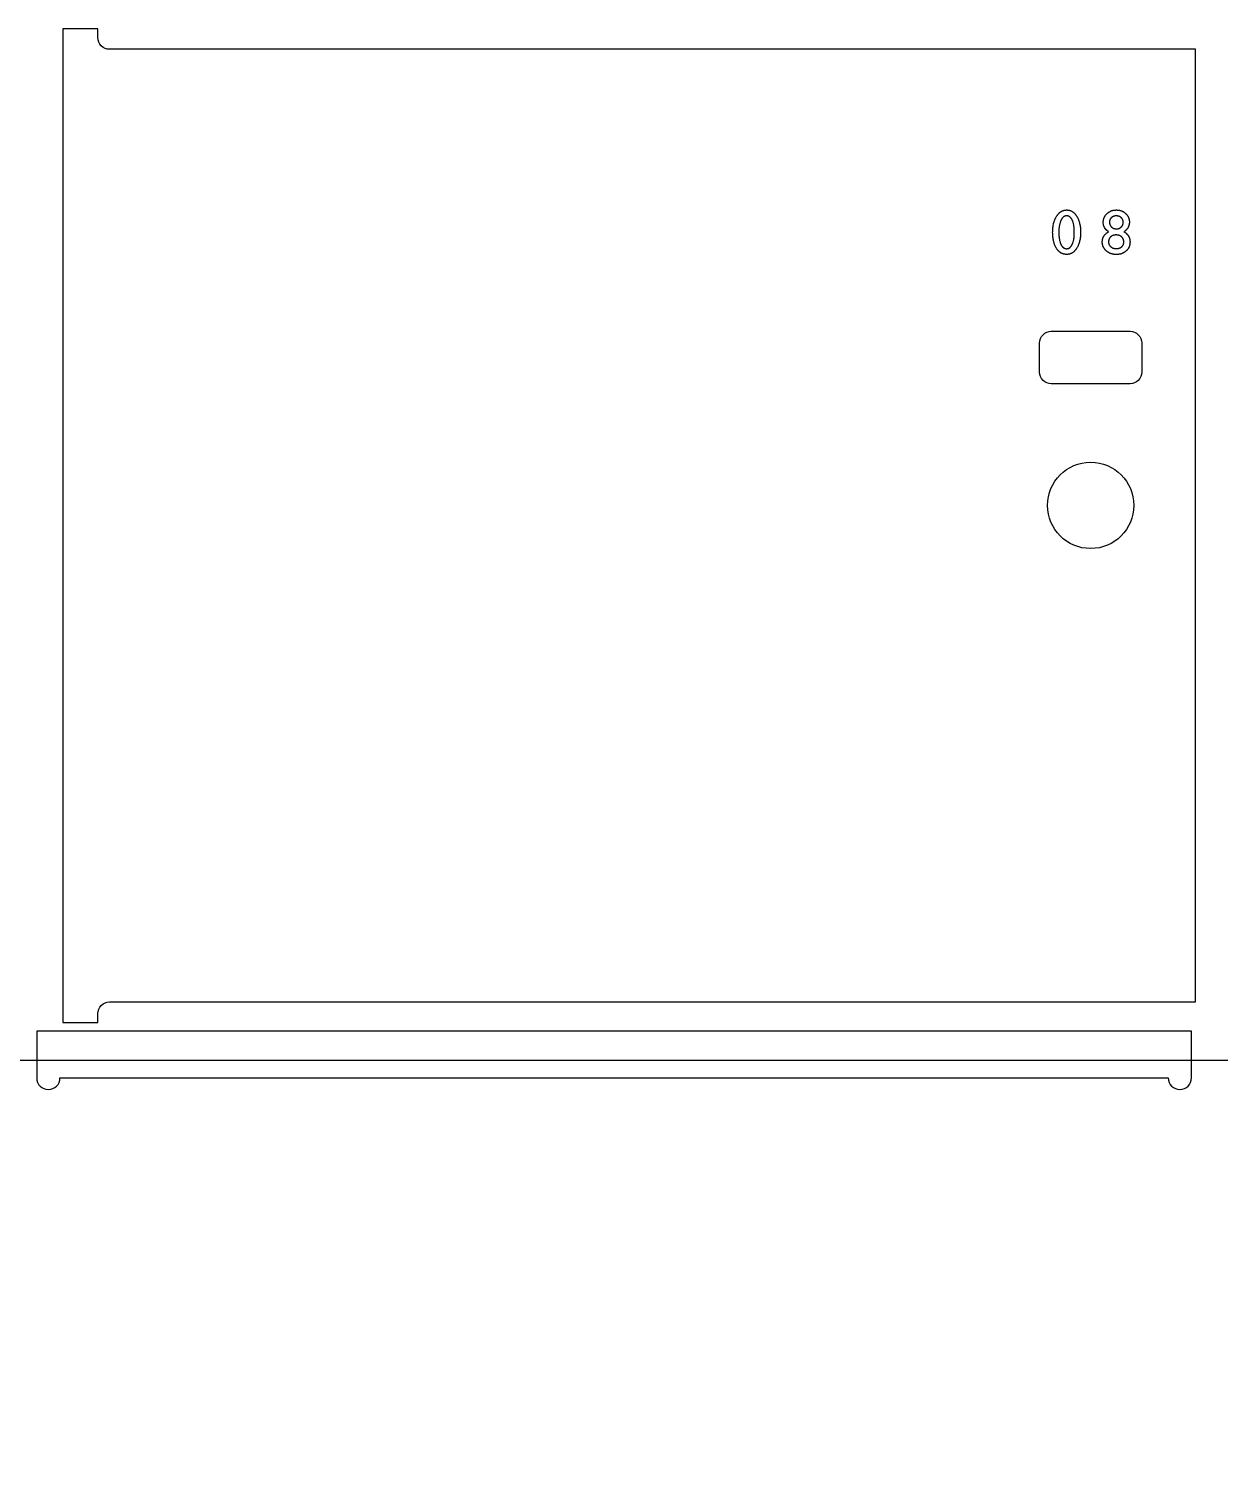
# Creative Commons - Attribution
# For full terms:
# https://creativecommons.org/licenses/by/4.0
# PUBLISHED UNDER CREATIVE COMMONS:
# Model space of a CAD drawing. Header units: millimetres. Extents: x -300 to 5880, y -300 to 4158.
# Drawn here: x 3859.3 to 4267.4, y 2431.2 to 2926.5 of the extents above; entities that cross this region are included whole.
import ezdxf

# ---------------------------------------------------------------- set-up
doc = ezdxf.new("R2010")
doc.units = ezdxf.units.MM
for name, color, linetype, lineweight, true_color in [('TOP-CUT-INSIDE_12.000MM', 3, 'Continuous', 25, 0x00ff04), ('TOP-CUT-OUTSIDE_12.000MM', 60, 'Continuous', 25, 0xa0ff00), ('TOP-POCKET-INSIDE_6.000MM', 6, 'Continuous', 25, 0xff00e0)]:
    doc.layers.add(name, color=color, linetype=linetype, lineweight=lineweight, true_color=true_color)
doc.layers.add('TOP-POCKET-INSIDE_2.000MM', color=4, linetype='Continuous')

msp = doc.modelspace()

# ---------------------------------------------------------------- linework, layer by layer
at = {"layer": 'TOP-CUT-INSIDE_12.000MM'}
msp.add_lwpolyline([(4236.91, 2822.86, -0.414214), (4240.91, 2818.86), (4240.91, 2808.86, -0.414214), (4236.91, 2804.86), (4209.91, 2804.86, -0.414214), (4205.91, 2808.86), (4205.91, 2818.86, -0.414214), (4209.91, 2822.86)], format="xyb", close=True, dxfattribs=at)
msp.add_circle((4223.41, 2763.19), 14.79, dxfattribs=at)
at = {"layer": 'TOP-CUT-OUTSIDE_12.000MM'}
msp.add_lwpolyline([(4259.34, 2919.5), (3887, 2919.5, -0.414214), (3883, 2923.5), (3883, 2926.5), (3871, 2926.5), (3871, 2586), (3883, 2586), (3883, 2589, -0.414214), (3887, 2593), (4259.34, 2593)], format="xyb", close=True, dxfattribs=at)
msp.add_lwpolyline([(3466, 1538), (3466, 2573), (4654, 2573), (4654, 1538)], close=True, dxfattribs=at)
at = {"layer": 'TOP-POCKET-INSIDE_2.000MM'}
for points in [[(4215.25, 2864.44), (4215.37, 2864.44), (4215.5, 2864.43), (4215.62, 2864.42), (4215.69, 2864.41), (4215.75, 2864.41), (4215.81, 2864.4), (4215.87, 2864.39), (4215.93, 2864.38), (4215.99, 2864.36), (4216.05, 2864.35), (4216.11, 2864.34), (4216.17, 2864.32), (4216.23, 2864.31), (4216.28, 2864.29), (4216.34, 2864.27), (4216.4, 2864.25), (4216.46, 2864.23), (4216.51, 2864.21), (4216.57, 2864.19), (4216.63, 2864.16), (4216.68, 2864.14), (4216.74, 2864.11), (4216.79, 2864.09), (4216.85, 2864.06), (4216.9, 2864.03), (4216.96, 2864), (4217.01, 2863.97), (4217.12, 2863.9), (4217.22, 2863.83), (4217.33, 2863.76), (4217.43, 2863.68), (4217.53, 2863.6), (4217.63, 2863.51), (4217.73, 2863.42), (4217.82, 2863.33), (4217.92, 2863.23), (4218.01, 2863.13), (4218.1, 2863.02), (4218.2, 2862.91), (4218.29, 2862.79), (4218.37, 2862.68), (4218.46, 2862.55), (4218.55, 2862.42), (4218.63, 2862.29), (4218.71, 2862.16), (4218.79, 2862.02), (4218.87, 2861.88), (4218.95, 2861.74), (4219.02, 2861.59), (4219.09, 2861.45), (4219.15, 2861.3), (4219.22, 2861.15), (4219.28, 2860.99), (4219.34, 2860.84), (4219.39, 2860.68), (4219.45, 2860.52), (4219.5, 2860.36), (4219.55, 2860.19), (4219.59, 2860.02), (4219.63, 2859.85), (4219.71, 2859.51), (4219.78, 2859.15), (4219.84, 2858.79), (4219.89, 2858.42), (4219.92, 2858.04), (4219.95, 2857.65), (4219.96, 2857.25), (4219.97, 2856.84), (4219.96, 2856.42), (4219.95, 2856.01), (4219.92, 2855.61), (4219.89, 2855.22), (4219.84, 2854.84), (4219.78, 2854.47), (4219.71, 2854.11), (4219.63, 2853.77), (4219.59, 2853.59), (4219.55, 2853.43), (4219.5, 2853.26), (4219.45, 2853.1), (4219.39, 2852.94), (4219.34, 2852.78), (4219.28, 2852.62), (4219.22, 2852.47), (4219.15, 2852.32), (4219.09, 2852.17), (4219.02, 2852.02), (4218.95, 2851.88), (4218.87, 2851.74), (4218.79, 2851.6), (4218.71, 2851.46), (4218.63, 2851.33), (4218.55, 2851.2), (4218.46, 2851.07), (4218.37, 2850.95), (4218.28, 2850.83), (4218.19, 2850.72), (4218.1, 2850.61), (4218.01, 2850.5), (4217.91, 2850.4), (4217.82, 2850.3), (4217.72, 2850.21), (4217.62, 2850.12), (4217.52, 2850.03), (4217.41, 2849.95), (4217.31, 2849.88), (4217.2, 2849.8), (4217.1, 2849.74), (4216.99, 2849.67), (4216.88, 2849.61), (4216.82, 2849.58), (4216.76, 2849.56), (4216.71, 2849.53), (4216.65, 2849.5), (4216.59, 2849.48), (4216.53, 2849.46), (4216.48, 2849.43), (4216.42, 2849.41), (4216.36, 2849.39), (4216.3, 2849.37), (4216.24, 2849.35), (4216.18, 2849.34), (4216.12, 2849.32), (4216.06, 2849.31), (4215.93, 2849.28), (4215.81, 2849.26), (4215.68, 2849.24), (4215.55, 2849.22), (4215.42, 2849.21), (4215.29, 2849.21), (4215.16, 2849.21), (4215.03, 2849.21), (4214.89, 2849.21), (4214.76, 2849.22), (4214.63, 2849.24), (4214.51, 2849.26), (4214.38, 2849.28), (4214.26, 2849.3), (4214.13, 2849.33), (4214.01, 2849.37), (4213.89, 2849.41), (4213.83, 2849.43), (4213.77, 2849.45), (4213.72, 2849.47), (4213.66, 2849.5), (4213.6, 2849.52), (4213.54, 2849.55), (4213.49, 2849.58), (4213.43, 2849.6), (4213.32, 2849.66), (4213.21, 2849.72), (4213.1, 2849.79), (4213, 2849.86), (4212.89, 2849.94), (4212.79, 2850.02), (4212.69, 2850.1), (4212.59, 2850.19), (4212.49, 2850.28), (4212.39, 2850.37), (4212.3, 2850.47), (4212.21, 2850.58), (4212.12, 2850.69), (4212.03, 2850.8), (4211.94, 2850.91), (4211.85, 2851.03), (4211.77, 2851.16), (4211.69, 2851.28), (4211.61, 2851.42), (4211.53, 2851.55), (4211.45, 2851.69), (4211.38, 2851.82), (4211.31, 2851.97), (4211.24, 2852.11), (4211.17, 2852.26), (4211.11, 2852.41), (4211.05, 2852.56), (4210.99, 2852.72), (4210.94, 2852.87), (4210.89, 2853.03), (4210.84, 2853.2), (4210.79, 2853.36), (4210.74, 2853.53), (4210.7, 2853.7), (4210.63, 2854.05), (4210.56, 2854.41), (4210.5, 2854.78), (4210.46, 2855.16), (4210.42, 2855.56), (4210.4, 2855.96), (4210.38, 2856.37), (4210.37, 2856.8), (4210.38, 2857.21), (4210.4, 2857.62), (4210.42, 2858.02), (4210.46, 2858.41), (4210.51, 2858.79), (4210.56, 2859.16), (4210.63, 2859.52), (4210.71, 2859.87), (4210.76, 2860.04), (4210.8, 2860.21), (4210.85, 2860.38), (4210.9, 2860.54), (4210.96, 2860.7), (4211.01, 2860.86), (4211.07, 2861.02), (4211.14, 2861.17), (4211.2, 2861.32), (4211.27, 2861.47), (4211.34, 2861.62), (4211.41, 2861.76), (4211.49, 2861.9), (4211.56, 2862.04), (4211.65, 2862.18), (4211.73, 2862.31), (4211.81, 2862.44), (4211.9, 2862.57), (4211.99, 2862.69), (4212.08, 2862.81), (4212.17, 2862.93), (4212.26, 2863.04), (4212.36, 2863.14), (4212.46, 2863.24), (4212.55, 2863.34), (4212.65, 2863.43), (4212.76, 2863.52), (4212.86, 2863.61), (4212.96, 2863.69), (4213.07, 2863.77), (4213.18, 2863.84), (4213.29, 2863.91), (4213.4, 2863.97), (4213.51, 2864.03), (4213.62, 2864.09), (4213.68, 2864.12), (4213.74, 2864.14), (4213.8, 2864.16), (4213.85, 2864.19), (4213.91, 2864.21), (4213.97, 2864.23), (4214.03, 2864.25), (4214.09, 2864.27), (4214.15, 2864.29), (4214.22, 2864.31), (4214.34, 2864.34), (4214.46, 2864.36), (4214.59, 2864.39), (4214.72, 2864.41), (4214.85, 2864.42), (4214.98, 2864.43), (4215.11, 2864.44)], [(4215.27, 2862.41), (4215.16, 2862.41), (4215.12, 2862.41), (4215.09, 2862.41), (4215.05, 2862.41), (4215.01, 2862.41), (4214.97, 2862.4), (4214.94, 2862.4), (4214.9, 2862.4), (4214.86, 2862.39), (4214.83, 2862.38), (4214.79, 2862.38), (4214.75, 2862.37), (4214.72, 2862.36), (4214.68, 2862.35), (4214.65, 2862.34), (4214.61, 2862.33), (4214.58, 2862.32), (4214.55, 2862.31), (4214.51, 2862.29), (4214.48, 2862.28), (4214.44, 2862.27), (4214.41, 2862.25), (4214.38, 2862.24), (4214.35, 2862.22), (4214.31, 2862.2), (4214.28, 2862.18), (4214.25, 2862.17), (4214.22, 2862.15), (4214.19, 2862.13), (4214.15, 2862.1), (4214.12, 2862.08), (4214.09, 2862.06), (4214.06, 2862.04), (4214.03, 2862.01), (4214, 2861.99), (4213.97, 2861.96), (4213.94, 2861.94), (4213.91, 2861.91), (4213.88, 2861.88), (4213.83, 2861.82), (4213.77, 2861.76), (4213.71, 2861.7), (4213.66, 2861.63), (4213.61, 2861.57), (4213.55, 2861.49), (4213.5, 2861.42), (4213.45, 2861.34), (4213.4, 2861.26), (4213.36, 2861.18), (4213.31, 2861.09), (4213.26, 2861), (4213.22, 2860.91), (4213.17, 2860.81), (4213.13, 2860.71), (4213.09, 2860.61), (4213.05, 2860.51), (4213.01, 2860.41), (4212.97, 2860.3), (4212.9, 2860.08), (4212.84, 2859.86), (4212.78, 2859.62), (4212.72, 2859.38), (4212.68, 2859.13), (4212.63, 2858.87), (4212.6, 2858.6), (4212.57, 2858.32), (4212.54, 2858.04), (4212.52, 2857.75), (4212.51, 2857.45), (4212.5, 2857.14), (4212.5, 2856.82), (4212.5, 2856.49), (4212.51, 2856.17), (4212.52, 2855.87), (4212.54, 2855.57), (4212.56, 2855.28), (4212.6, 2854.99), (4212.63, 2854.72), (4212.67, 2854.46), (4212.72, 2854.2), (4212.77, 2853.96), (4212.83, 2853.72), (4212.89, 2853.49), (4212.96, 2853.27), (4213, 2853.17), (4213.03, 2853.06), (4213.07, 2852.96), (4213.11, 2852.86), (4213.16, 2852.76), (4213.2, 2852.67), (4213.24, 2852.58), (4213.29, 2852.49), (4213.34, 2852.4), (4213.38, 2852.32), (4213.43, 2852.24), (4213.48, 2852.16), (4213.53, 2852.08), (4213.58, 2852.01), (4213.64, 2851.94), (4213.69, 2851.88), (4213.75, 2851.81), (4213.8, 2851.75), (4213.86, 2851.7), (4213.89, 2851.67), (4213.92, 2851.64), (4213.95, 2851.62), (4213.98, 2851.59), (4214.01, 2851.57), (4214.04, 2851.54), (4214.07, 2851.52), (4214.1, 2851.5), (4214.13, 2851.48), (4214.16, 2851.45), (4214.19, 2851.43), (4214.22, 2851.41), (4214.26, 2851.4), (4214.29, 2851.38), (4214.32, 2851.36), (4214.35, 2851.34), (4214.39, 2851.33), (4214.42, 2851.31), (4214.45, 2851.3), (4214.49, 2851.29), (4214.52, 2851.27), (4214.56, 2851.26), (4214.59, 2851.25), (4214.62, 2851.24), (4214.66, 2851.23), (4214.7, 2851.22), (4214.73, 2851.21), (4214.77, 2851.2), (4214.8, 2851.2), (4214.84, 2851.19), (4214.88, 2851.18), (4214.91, 2851.18), (4214.95, 2851.18), (4214.99, 2851.17), (4215.03, 2851.17), (4215.06, 2851.17), (4215.1, 2851.17), (4215.14, 2851.17), (4215.18, 2851.17), (4215.22, 2851.17), (4215.25, 2851.17), (4215.29, 2851.17), (4215.33, 2851.18), (4215.37, 2851.18), (4215.4, 2851.18), (4215.44, 2851.19), (4215.48, 2851.2), (4215.51, 2851.2), (4215.55, 2851.21), (4215.59, 2851.22), (4215.62, 2851.23), (4215.66, 2851.24), (4215.69, 2851.25), (4215.73, 2851.26), (4215.76, 2851.27), (4215.79, 2851.29), (4215.83, 2851.3), (4215.86, 2851.31), (4215.9, 2851.33), (4215.93, 2851.34), (4215.96, 2851.36), (4215.99, 2851.38), (4216.03, 2851.4), (4216.06, 2851.41), (4216.09, 2851.43), (4216.12, 2851.45), (4216.15, 2851.48), (4216.18, 2851.5), (4216.22, 2851.52), (4216.25, 2851.54), (4216.28, 2851.57), (4216.31, 2851.59), (4216.34, 2851.62), (4216.37, 2851.64), (4216.4, 2851.67), (4216.42, 2851.7), (4216.48, 2851.75), (4216.54, 2851.81), (4216.59, 2851.88), (4216.65, 2851.94), (4216.7, 2852.01), (4216.75, 2852.08), (4216.8, 2852.16), (4216.86, 2852.24), (4216.9, 2852.32), (4216.95, 2852.4), (4217, 2852.49), (4217.05, 2852.58), (4217.09, 2852.67), (4217.13, 2852.76), (4217.18, 2852.86), (4217.22, 2852.96), (4217.26, 2853.06), (4217.3, 2853.17), (4217.33, 2853.27), (4217.4, 2853.49), (4217.47, 2853.71), (4217.53, 2853.95), (4217.58, 2854.19), (4217.63, 2854.44), (4217.67, 2854.7), (4217.7, 2854.97), (4217.74, 2855.25), (4217.76, 2855.53), (4217.78, 2855.82), (4217.79, 2856.12), (4217.8, 2856.43), (4217.8, 2857.07), (4217.79, 2857.38), (4217.78, 2857.69), (4217.76, 2857.98), (4217.74, 2858.27), (4217.71, 2858.55), (4217.67, 2858.82), (4217.63, 2859.08), (4217.59, 2859.33), (4217.54, 2859.58), (4217.48, 2859.82), (4217.42, 2860.05), (4217.35, 2860.27), (4217.28, 2860.48), (4217.24, 2860.58), (4217.2, 2860.68), (4217.16, 2860.78), (4217.12, 2860.88), (4217.07, 2860.97), (4217.03, 2861.06), (4216.98, 2861.15), (4216.94, 2861.24), (4216.89, 2861.32), (4216.84, 2861.4), (4216.79, 2861.48), (4216.74, 2861.55), (4216.69, 2861.62), (4216.64, 2861.69), (4216.59, 2861.75), (4216.54, 2861.81), (4216.48, 2861.87), (4216.45, 2861.9), (4216.43, 2861.93), (4216.4, 2861.95), (4216.37, 2861.98), (4216.34, 2862.01), (4216.31, 2862.03), (4216.28, 2862.05), (4216.25, 2862.08), (4216.22, 2862.1), (4216.19, 2862.12), (4216.16, 2862.14), (4216.13, 2862.16), (4216.1, 2862.18), (4216.07, 2862.2), (4216.04, 2862.22), (4216.01, 2862.23), (4215.98, 2862.25), (4215.95, 2862.26), (4215.92, 2862.28), (4215.88, 2862.29), (4215.85, 2862.31), (4215.82, 2862.32), (4215.79, 2862.33), (4215.75, 2862.34), (4215.72, 2862.35), (4215.69, 2862.36), (4215.65, 2862.37), (4215.62, 2862.38), (4215.59, 2862.38), (4215.55, 2862.39), (4215.52, 2862.4), (4215.48, 2862.4), (4215.45, 2862.4), (4215.41, 2862.41), (4215.38, 2862.41), (4215.34, 2862.41), (4215.3, 2862.41)], [(4234.56, 2860.19), (4234.56, 2860.25), (4234.56, 2860.31), (4234.56, 2860.36), (4234.55, 2860.42), (4234.55, 2860.48), (4234.54, 2860.54), (4234.53, 2860.59), (4234.52, 2860.65), (4234.51, 2860.7), (4234.5, 2860.76), (4234.49, 2860.81), (4234.47, 2860.87), (4234.45, 2860.92), (4234.44, 2860.97), (4234.42, 2861.02), (4234.4, 2861.07), (4234.38, 2861.12), (4234.35, 2861.17), (4234.33, 2861.22), (4234.3, 2861.27), (4234.28, 2861.31), (4234.25, 2861.36), (4234.22, 2861.4), (4234.19, 2861.45), (4234.16, 2861.49), (4234.12, 2861.54), (4234.09, 2861.58), (4234.05, 2861.62), (4234.02, 2861.66), (4233.98, 2861.71), (4233.94, 2861.75), (4233.9, 2861.79), (4233.86, 2861.82), (4233.81, 2861.86), (4233.77, 2861.9), (4233.73, 2861.93), (4233.68, 2861.97), (4233.64, 2862), (4233.59, 2862.03), (4233.54, 2862.06), (4233.5, 2862.09), (4233.45, 2862.12), (4233.4, 2862.14), (4233.35, 2862.17), (4233.3, 2862.19), (4233.25, 2862.21), (4233.19, 2862.24), (4233.14, 2862.26), (4233.09, 2862.28), (4233.04, 2862.29), (4232.98, 2862.31), (4232.93, 2862.33), (4232.87, 2862.34), (4232.81, 2862.35), (4232.76, 2862.36), (4232.7, 2862.37), (4232.64, 2862.38), (4232.58, 2862.39), (4232.52, 2862.4), (4232.46, 2862.4), (4232.4, 2862.41), (4232.33, 2862.41), (4232.27, 2862.41), (4232.21, 2862.41), (4232.14, 2862.41), (4232.08, 2862.41), (4232.02, 2862.41), (4231.96, 2862.4), (4231.89, 2862.4), (4231.83, 2862.39), (4231.77, 2862.38), (4231.71, 2862.38), (4231.66, 2862.37), (4231.6, 2862.35), (4231.54, 2862.34), (4231.49, 2862.33), (4231.43, 2862.31), (4231.37, 2862.3), (4231.32, 2862.28), (4231.27, 2862.26), (4231.21, 2862.24), (4231.16, 2862.22), (4231.11, 2862.2), (4231.06, 2862.17), (4231.01, 2862.15), (4230.96, 2862.12), (4230.91, 2862.09), (4230.87, 2862.07), (4230.82, 2862.04), (4230.77, 2862.01), (4230.73, 2861.97), (4230.68, 2861.94), (4230.64, 2861.91), (4230.6, 2861.87), (4230.55, 2861.83), (4230.51, 2861.8), (4230.47, 2861.76), (4230.43, 2861.72), (4230.4, 2861.68), (4230.36, 2861.64), (4230.32, 2861.59), (4230.29, 2861.55), (4230.26, 2861.51), (4230.22, 2861.46), (4230.19, 2861.42), (4230.16, 2861.37), (4230.14, 2861.33), (4230.11, 2861.28), (4230.09, 2861.24), (4230.06, 2861.19), (4230.04, 2861.14), (4230.02, 2861.09), (4230, 2861.04), (4229.98, 2860.99), (4229.96, 2860.94), (4229.95, 2860.89), (4229.93, 2860.83), (4229.92, 2860.78), (4229.9, 2860.73), (4229.89, 2860.67), (4229.88, 2860.61), (4229.88, 2860.56), (4229.87, 2860.5), (4229.86, 2860.44), (4229.86, 2860.39), (4229.85, 2860.33), (4229.85, 2860.27), (4229.85, 2860.21), (4229.85, 2860.15), (4229.85, 2860.09), (4229.86, 2860.04), (4229.86, 2859.98), (4229.87, 2859.92), (4229.88, 2859.87), (4229.89, 2859.81), (4229.9, 2859.76), (4229.91, 2859.71), (4229.92, 2859.65), (4229.93, 2859.6), (4229.95, 2859.55), (4229.97, 2859.5), (4229.99, 2859.45), (4230.01, 2859.4), (4230.03, 2859.35), (4230.05, 2859.3), (4230.07, 2859.25), (4230.1, 2859.2), (4230.12, 2859.15), (4230.15, 2859.1), (4230.18, 2859.06), (4230.21, 2859.01), (4230.25, 2858.97), (4230.28, 2858.92), (4230.31, 2858.88), (4230.35, 2858.83), (4230.39, 2858.79), (4230.43, 2858.74), (4230.47, 2858.7), (4230.51, 2858.66), (4230.55, 2858.62), (4230.59, 2858.58), (4230.64, 2858.54), (4230.68, 2858.5), (4230.73, 2858.46), (4230.78, 2858.43), (4230.82, 2858.39), (4230.87, 2858.36), (4230.92, 2858.33), (4230.97, 2858.3), (4231.01, 2858.27), (4231.06, 2858.24), (4231.11, 2858.22), (4231.16, 2858.19), (4231.22, 2858.17), (4231.27, 2858.14), (4231.32, 2858.12), (4231.37, 2858.1), (4231.43, 2858.08), (4231.48, 2858.07), (4231.53, 2858.05), (4231.59, 2858.04), (4231.64, 2858.02), (4231.7, 2858.01), (4231.76, 2858), (4231.81, 2857.99), (4231.87, 2857.98), (4231.93, 2857.97), (4231.99, 2857.97), (4232.05, 2857.96), (4232.11, 2857.96), (4232.17, 2857.96), (4232.23, 2857.96), (4232.29, 2857.96), (4232.35, 2857.96), (4232.41, 2857.96), (4232.47, 2857.97), (4232.53, 2857.97), (4232.58, 2857.98), (4232.64, 2857.99), (4232.7, 2858), (4232.75, 2858.01), (4232.81, 2858.02), (4232.86, 2858.04), (4232.92, 2858.05), (4232.97, 2858.07), (4233.02, 2858.08), (4233.08, 2858.1), (4233.13, 2858.12), (4233.18, 2858.14), (4233.23, 2858.17), (4233.28, 2858.19), (4233.33, 2858.21), (4233.38, 2858.24), (4233.43, 2858.27), (4233.48, 2858.3), (4233.52, 2858.33), (4233.57, 2858.36), (4233.62, 2858.39), (4233.66, 2858.42), (4233.71, 2858.46), (4233.75, 2858.5), (4233.8, 2858.53), (4233.84, 2858.57), (4233.88, 2858.61), (4233.92, 2858.65), (4233.96, 2858.7), (4234, 2858.74), (4234.04, 2858.78), (4234.08, 2858.82), (4234.11, 2858.87), (4234.15, 2858.91), (4234.18, 2858.96), (4234.21, 2859), (4234.24, 2859.05), (4234.27, 2859.09), (4234.3, 2859.14), (4234.32, 2859.19), (4234.35, 2859.24), (4234.37, 2859.29), (4234.39, 2859.33), (4234.41, 2859.38), (4234.43, 2859.43), (4234.45, 2859.48), (4234.47, 2859.53), (4234.48, 2859.59), (4234.5, 2859.64), (4234.51, 2859.69), (4234.52, 2859.74), (4234.53, 2859.8), (4234.54, 2859.85), (4234.55, 2859.91), (4234.55, 2859.96), (4234.56, 2860.02), (4234.56, 2860.07), (4234.56, 2860.13)], [(4234.75, 2853.35), (4234.75, 2853.57), (4234.74, 2853.63), (4234.74, 2853.69), (4234.74, 2853.75), (4234.73, 2853.82), (4234.73, 2853.88), (4234.72, 2853.94), (4234.71, 2854), (4234.7, 2854.05), (4234.69, 2854.11), (4234.67, 2854.17), (4234.66, 2854.22), (4234.64, 2854.28), (4234.63, 2854.33), (4234.61, 2854.39), (4234.59, 2854.44), (4234.56, 2854.49), (4234.54, 2854.55), (4234.51, 2854.6), (4234.49, 2854.65), (4234.46, 2854.7), (4234.43, 2854.75), (4234.4, 2854.79), (4234.37, 2854.84), (4234.33, 2854.89), (4234.3, 2854.93), (4234.26, 2854.98), (4234.23, 2855.02), (4234.19, 2855.07), (4234.15, 2855.11), (4234.1, 2855.15), (4234.06, 2855.19), (4234.02, 2855.23), (4233.97, 2855.27), (4233.92, 2855.31), (4233.87, 2855.35), (4233.83, 2855.39), (4233.78, 2855.42), (4233.73, 2855.45), (4233.68, 2855.49), (4233.62, 2855.52), (4233.57, 2855.55), (4233.52, 2855.57), (4233.46, 2855.6), (4233.41, 2855.63), (4233.35, 2855.65), (4233.29, 2855.67), (4233.24, 2855.7), (4233.18, 2855.72), (4233.12, 2855.74), (4233.06, 2855.76), (4233, 2855.77), (4232.93, 2855.79), (4232.87, 2855.8), (4232.81, 2855.82), (4232.74, 2855.83), (4232.68, 2855.84), (4232.61, 2855.85), (4232.54, 2855.86), (4232.48, 2855.86), (4232.41, 2855.87), (4232.34, 2855.87), (4232.27, 2855.88), (4232.2, 2855.88), (4232.12, 2855.88), (4232.05, 2855.88), (4231.98, 2855.88), (4231.91, 2855.87), (4231.84, 2855.87), (4231.78, 2855.86), (4231.71, 2855.86), (4231.64, 2855.85), (4231.58, 2855.84), (4231.51, 2855.83), (4231.45, 2855.82), (4231.39, 2855.8), (4231.33, 2855.79), (4231.27, 2855.77), (4231.21, 2855.75), (4231.15, 2855.74), (4231.09, 2855.72), (4231.03, 2855.7), (4230.97, 2855.67), (4230.92, 2855.65), (4230.86, 2855.62), (4230.81, 2855.6), (4230.75, 2855.57), (4230.7, 2855.54), (4230.65, 2855.51), (4230.6, 2855.48), (4230.55, 2855.45), (4230.5, 2855.42), (4230.45, 2855.38), (4230.4, 2855.34), (4230.35, 2855.31), (4230.31, 2855.27), (4230.26, 2855.23), (4230.22, 2855.19), (4230.18, 2855.15), (4230.13, 2855.1), (4230.09, 2855.06), (4230.06, 2855.02), (4230.02, 2854.97), (4229.98, 2854.93), (4229.95, 2854.88), (4229.91, 2854.83), (4229.88, 2854.78), (4229.85, 2854.74), (4229.82, 2854.69), (4229.8, 2854.64), (4229.77, 2854.59), (4229.75, 2854.53), (4229.72, 2854.48), (4229.7, 2854.43), (4229.68, 2854.38), (4229.66, 2854.32), (4229.64, 2854.27), (4229.63, 2854.21), (4229.61, 2854.15), (4229.6, 2854.1), (4229.59, 2854.04), (4229.58, 2853.98), (4229.57, 2853.92), (4229.56, 2853.86), (4229.55, 2853.8), (4229.55, 2853.73), (4229.55, 2853.67), (4229.54, 2853.61), (4229.54, 2853.54), (4229.54, 2853.48), (4229.55, 2853.42), (4229.55, 2853.35), (4229.55, 2853.29), (4229.56, 2853.23), (4229.57, 2853.17), (4229.58, 2853.11), (4229.59, 2853.05), (4229.6, 2852.99), (4229.61, 2852.94), (4229.63, 2852.88), (4229.65, 2852.82), (4229.66, 2852.77), (4229.68, 2852.71), (4229.7, 2852.66), (4229.73, 2852.61), (4229.75, 2852.55), (4229.78, 2852.5), (4229.8, 2852.45), (4229.83, 2852.4), (4229.86, 2852.35), (4229.89, 2852.3), (4229.92, 2852.26), (4229.96, 2852.21), (4229.99, 2852.16), (4230.03, 2852.12), (4230.07, 2852.07), (4230.11, 2852.03), (4230.15, 2851.98), (4230.19, 2851.94), (4230.23, 2851.9), (4230.28, 2851.86), (4230.33, 2851.82), (4230.37, 2851.78), (4230.42, 2851.74), (4230.47, 2851.71), (4230.52, 2851.67), (4230.57, 2851.64), (4230.62, 2851.61), (4230.67, 2851.58), (4230.73, 2851.55), (4230.78, 2851.52), (4230.84, 2851.49), (4230.89, 2851.46), (4230.95, 2851.44), (4231.01, 2851.42), (4231.06, 2851.39), (4231.12, 2851.37), (4231.18, 2851.35), (4231.24, 2851.33), (4231.31, 2851.32), (4231.37, 2851.3), (4231.43, 2851.29), (4231.5, 2851.27), (4231.56, 2851.26), (4231.63, 2851.25), (4231.69, 2851.24), (4231.76, 2851.23), (4231.83, 2851.23), (4231.9, 2851.22), (4231.97, 2851.22), (4232.04, 2851.21), (4232.11, 2851.21), (4232.19, 2851.21), (4232.33, 2851.21), (4232.39, 2851.21), (4232.46, 2851.22), (4232.53, 2851.22), (4232.59, 2851.23), (4232.66, 2851.24), (4232.72, 2851.25), (4232.79, 2851.26), (4232.85, 2851.27), (4232.91, 2851.28), (4232.97, 2851.29), (4233.03, 2851.31), (4233.09, 2851.32), (4233.15, 2851.34), (4233.21, 2851.36), (4233.26, 2851.38), (4233.32, 2851.4), (4233.38, 2851.42), (4233.43, 2851.44), (4233.48, 2851.47), (4233.54, 2851.49), (4233.59, 2851.52), (4233.64, 2851.55), (4233.69, 2851.57), (4233.74, 2851.6), (4233.79, 2851.63), (4233.84, 2851.67), (4233.89, 2851.7), (4233.93, 2851.73), (4233.98, 2851.77), (4234.03, 2851.81), (4234.07, 2851.84), (4234.11, 2851.88), (4234.15, 2851.92), (4234.19, 2851.96), (4234.23, 2852), (4234.27, 2852.04), (4234.31, 2852.08), (4234.34, 2852.13), (4234.37, 2852.17), (4234.41, 2852.21), (4234.44, 2852.26), (4234.46, 2852.3), (4234.49, 2852.35), (4234.52, 2852.4), (4234.54, 2852.44), (4234.57, 2852.49), (4234.59, 2852.54), (4234.61, 2852.59), (4234.63, 2852.64), (4234.64, 2852.69), (4234.66, 2852.74), (4234.68, 2852.79), (4234.69, 2852.85), (4234.7, 2852.9), (4234.71, 2852.95), (4234.72, 2853.01), (4234.73, 2853.06), (4234.73, 2853.12), (4234.74, 2853.18), (4234.74, 2853.23), (4234.74, 2853.29)]]:
    msp.add_lwpolyline(points, close=True, dxfattribs=at)
msp.add_lwpolyline([(4227.73, 2860.25), (4227.73, 2860.36), (4227.74, 2860.47), (4227.74, 2860.57), (4227.75, 2860.68), (4227.76, 2860.78), (4227.78, 2860.89), (4227.79, 2860.99), (4227.81, 2861.09), (4227.83, 2861.19), (4227.86, 2861.29), (4227.89, 2861.39), (4227.92, 2861.49), (4227.95, 2861.58), (4227.98, 2861.68), (4228.02, 2861.77), (4228.06, 2861.87), (4228.1, 2861.96), (4228.15, 2862.05), (4228.19, 2862.14), (4228.24, 2862.23), (4228.3, 2862.32), (4228.35, 2862.4), (4228.41, 2862.49), (4228.47, 2862.58), (4228.53, 2862.66), (4228.6, 2862.74), (4228.66, 2862.82), (4228.73, 2862.91), (4228.81, 2862.99), (4228.88, 2863.06), (4228.96, 2863.14), (4229.04, 2863.22), (4229.12, 2863.29), (4229.21, 2863.37), (4229.29, 2863.44), (4229.38, 2863.51), (4229.47, 2863.57), (4229.55, 2863.63), (4229.64, 2863.69), (4229.73, 2863.75), (4229.83, 2863.81), (4229.92, 2863.86), (4230.01, 2863.91), (4230.11, 2863.96), (4230.2, 2864.01), (4230.3, 2864.05), (4230.4, 2864.1), (4230.5, 2864.13), (4230.6, 2864.17), (4230.7, 2864.21), (4230.81, 2864.24), (4230.91, 2864.27), (4231.02, 2864.3), (4231.12, 2864.32), (4231.23, 2864.34), (4231.34, 2864.36), (4231.45, 2864.38), (4231.56, 2864.4), (4231.67, 2864.41), (4231.79, 2864.42), (4231.9, 2864.43), (4232.02, 2864.43), (4232.13, 2864.44), (4232.25, 2864.44), (4232.37, 2864.44), (4232.48, 2864.43), (4232.6, 2864.43), (4232.71, 2864.42), (4232.82, 2864.41), (4232.93, 2864.4), (4233.04, 2864.38), (4233.15, 2864.36), (4233.25, 2864.34), (4233.36, 2864.32), (4233.46, 2864.3), (4233.57, 2864.27), (4233.67, 2864.24), (4233.77, 2864.21), (4233.87, 2864.17), (4233.97, 2864.14), (4234.07, 2864.1), (4234.17, 2864.06), (4234.26, 2864.01), (4234.36, 2863.97), (4234.45, 2863.92), (4234.54, 2863.87), (4234.63, 2863.81), (4234.72, 2863.76), (4234.81, 2863.7), (4234.9, 2863.64), (4234.99, 2863.58), (4235.07, 2863.51), (4235.16, 2863.45), (4235.24, 2863.38), (4235.32, 2863.3), (4235.4, 2863.23), (4235.48, 2863.15), (4235.56, 2863.08), (4235.63, 2863), (4235.7, 2862.92), (4235.77, 2862.84), (4235.84, 2862.76), (4235.9, 2862.67), (4235.96, 2862.59), (4236.02, 2862.5), (4236.08, 2862.42), (4236.13, 2862.33), (4236.18, 2862.24), (4236.23, 2862.15), (4236.28, 2862.06), (4236.32, 2861.97), (4236.36, 2861.88), (4236.4, 2861.79), (4236.44, 2861.69), (4236.47, 2861.6), (4236.51, 2861.5), (4236.53, 2861.4), (4236.56, 2861.3), (4236.58, 2861.2), (4236.61, 2861.1), (4236.62, 2861), (4236.64, 2860.89), (4236.65, 2860.79), (4236.67, 2860.68), (4236.67, 2860.58), (4236.68, 2860.47), (4236.68, 2860.36), (4236.69, 2860.25), (4236.68, 2860.13), (4236.68, 2860), (4236.67, 2859.88), (4236.66, 2859.76), (4236.64, 2859.64), (4236.62, 2859.53), (4236.6, 2859.41), (4236.57, 2859.3), (4236.54, 2859.18), (4236.5, 2859.07), (4236.47, 2858.96), (4236.43, 2858.85), (4236.38, 2858.74), (4236.33, 2858.64), (4236.28, 2858.53), (4236.22, 2858.43), (4236.16, 2858.33), (4236.1, 2858.23), (4236.03, 2858.13), (4235.96, 2858.03), (4235.89, 2857.93), (4235.81, 2857.84), (4235.73, 2857.74), (4235.64, 2857.65), (4235.55, 2857.56), (4235.46, 2857.47), (4235.37, 2857.38), (4235.27, 2857.29), (4235.16, 2857.21), (4235.06, 2857.12), (4234.95, 2857.04), (4234.83, 2856.96), (4234.96, 2856.88), (4235.08, 2856.8), (4235.2, 2856.72), (4235.32, 2856.64), (4235.43, 2856.55), (4235.53, 2856.47), (4235.64, 2856.38), (4235.74, 2856.29), (4235.83, 2856.19), (4235.92, 2856.1), (4236.01, 2856), (4236.09, 2855.9), (4236.13, 2855.85), (4236.17, 2855.8), (4236.21, 2855.75), (4236.24, 2855.69), (4236.28, 2855.64), (4236.32, 2855.59), (4236.35, 2855.53), (4236.38, 2855.48), (4236.41, 2855.42), (4236.44, 2855.37), (4236.47, 2855.31), (4236.5, 2855.25), (4236.53, 2855.2), (4236.56, 2855.14), (4236.58, 2855.08), (4236.61, 2855.02), (4236.63, 2854.96), (4236.65, 2854.9), (4236.68, 2854.84), (4236.7, 2854.78), (4236.74, 2854.66), (4236.77, 2854.53), (4236.8, 2854.4), (4236.83, 2854.27), (4236.85, 2854.14), (4236.87, 2854), (4236.88, 2853.86), (4236.89, 2853.72), (4236.9, 2853.58), (4236.9, 2853.44), (4236.9, 2853.32), (4236.89, 2853.21), (4236.89, 2853.1), (4236.88, 2852.99), (4236.87, 2852.88), (4236.85, 2852.77), (4236.83, 2852.66), (4236.82, 2852.56), (4236.79, 2852.45), (4236.77, 2852.35), (4236.74, 2852.25), (4236.71, 2852.14), (4236.68, 2852.04), (4236.64, 2851.95), (4236.6, 2851.85), (4236.56, 2851.75), (4236.52, 2851.66), (4236.47, 2851.56), (4236.43, 2851.47), (4236.37, 2851.38), (4236.32, 2851.29), (4236.26, 2851.2), (4236.21, 2851.12), (4236.14, 2851.03), (4236.08, 2850.95), (4236.01, 2850.86), (4235.94, 2850.78), (4235.87, 2850.7), (4235.8, 2850.62), (4235.72, 2850.54), (4235.64, 2850.46), (4235.56, 2850.39), (4235.47, 2850.31), (4235.39, 2850.24), (4235.3, 2850.17), (4235.21, 2850.11), (4235.12, 2850.04), (4235.03, 2849.98), (4234.93, 2849.92), (4234.84, 2849.86), (4234.74, 2849.81), (4234.65, 2849.75), (4234.55, 2849.7), (4234.45, 2849.65), (4234.35, 2849.61), (4234.25, 2849.56), (4234.14, 2849.52), (4234.04, 2849.48), (4233.93, 2849.45), (4233.82, 2849.41), (4233.71, 2849.38), (4233.6, 2849.35), (4233.49, 2849.33), (4233.38, 2849.3), (4233.26, 2849.28), (4233.15, 2849.26), (4233.03, 2849.24), (4232.91, 2849.23), (4232.79, 2849.21), (4232.67, 2849.2), (4232.54, 2849.19), (4232.42, 2849.19), (4232.29, 2849.18), (4232.17, 2849.18), (4232.04, 2849.18), (4231.91, 2849.19), (4231.79, 2849.19), (4231.67, 2849.2), (4231.55, 2849.21), (4231.43, 2849.23), (4231.31, 2849.24), (4231.19, 2849.26), (4231.08, 2849.28), (4230.96, 2849.3), (4230.85, 2849.33), (4230.74, 2849.36), (4230.63, 2849.39), (4230.52, 2849.42), (4230.41, 2849.45), (4230.3, 2849.49), (4230.2, 2849.53), (4230.09, 2849.57), (4229.99, 2849.62), (4229.89, 2849.66), (4229.79, 2849.71), (4229.69, 2849.77), (4229.59, 2849.82), (4229.49, 2849.88), (4229.4, 2849.94), (4229.3, 2850), (4229.21, 2850.06), (4229.12, 2850.13), (4229.03, 2850.2), (4228.94, 2850.27), (4228.85, 2850.34), (4228.76, 2850.42), (4228.68, 2850.49), (4228.6, 2850.57), (4228.52, 2850.65), (4228.44, 2850.73), (4228.37, 2850.81), (4228.3, 2850.9), (4228.23, 2850.98), (4228.16, 2851.07), (4228.1, 2851.15), (4228.04, 2851.24), (4227.98, 2851.33), (4227.93, 2851.42), (4227.87, 2851.51), (4227.82, 2851.6), (4227.78, 2851.7), (4227.73, 2851.79), (4227.69, 2851.89), (4227.65, 2851.98), (4227.62, 2852.08), (4227.58, 2852.18), (4227.55, 2852.28), (4227.52, 2852.38), (4227.5, 2852.49), (4227.48, 2852.59), (4227.46, 2852.69), (4227.44, 2852.8), (4227.42, 2852.91), (4227.41, 2853.01), (4227.4, 2853.12), (4227.39, 2853.23), (4227.39, 2853.35), (4227.39, 2853.46), (4227.39, 2853.6), (4227.4, 2853.74), (4227.41, 2853.88), (4227.42, 2854.01), (4227.44, 2854.14), (4227.46, 2854.27), (4227.49, 2854.4), (4227.52, 2854.53), (4227.54, 2854.59), (4227.56, 2854.65), (4227.58, 2854.71), (4227.6, 2854.78), (4227.62, 2854.84), (4227.64, 2854.9), (4227.66, 2854.96), (4227.69, 2855.01), (4227.71, 2855.07), (4227.74, 2855.13), (4227.77, 2855.19), (4227.79, 2855.25), (4227.82, 2855.3), (4227.85, 2855.36), (4227.88, 2855.41), (4227.92, 2855.47), (4227.95, 2855.52), (4227.99, 2855.58), (4228.02, 2855.63), (4228.06, 2855.68), (4228.1, 2855.74), (4228.13, 2855.79), (4228.21, 2855.89), (4228.3, 2855.99), (4228.39, 2856.09), (4228.48, 2856.18), (4228.58, 2856.28), (4228.68, 2856.37), (4228.78, 2856.46), (4228.89, 2856.55), (4229.01, 2856.63), (4229.12, 2856.72), (4229.24, 2856.8), (4229.37, 2856.88), (4229.5, 2856.96, -0.254204)], format="xyb", close=True, dxfattribs=at)
at = {"layer": 'TOP-POCKET-INSIDE_6.000MM'}
msp.add_lwpolyline([(3870, 2567), (4250, 2567, 1), (4258, 2567), (4258, 2583), (3862, 2583), (3862, 2567, 1)], format="xyb", close=True, dxfattribs=at)

doc.saveas('drawing.dxf')
